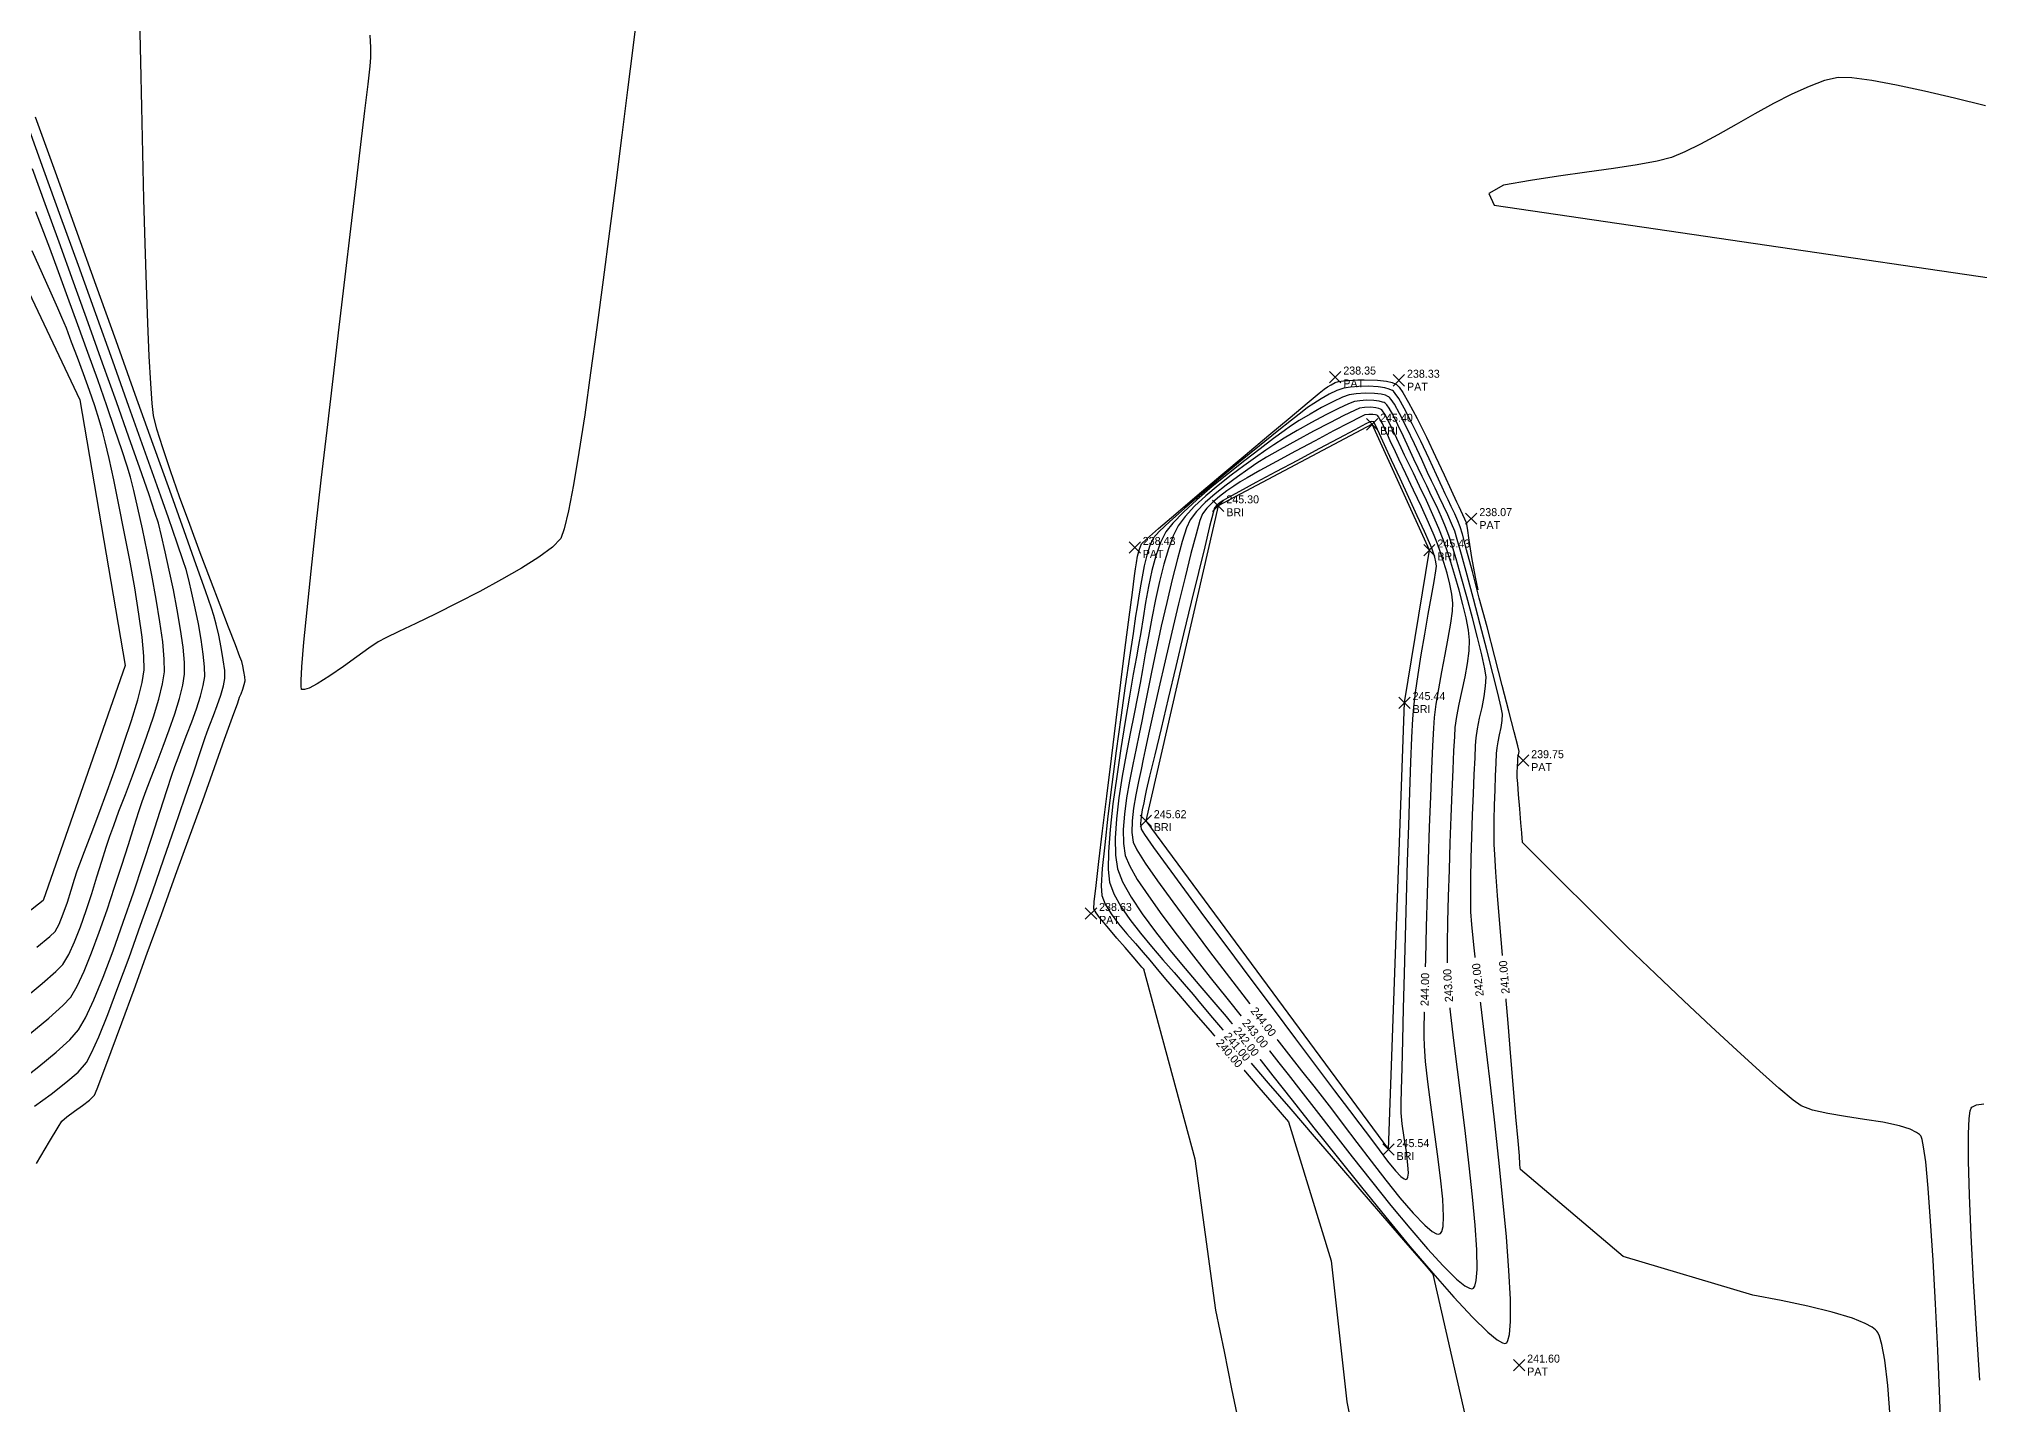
# Model space of a CAD drawing. Header units: metres. Extents: x 708931 to 723899, y 5405153 to 5413472.
# Drawn here: x 710080.5 to 710201.7, y 5412059.5 to 5412144.8 of the extents above; entities that cross this region are included whole.
import ezdxf

# ---------------------------------------------------------------- set-up
doc = ezdxf.new("R2010")
doc.units = ezdxf.units.M
doc.header["$LTSCALE"] = 12.7
doc.header["$MEASUREMENT"] = 0
for name, color, linetype in [('CONT-MJR1', 252, 'Continuous'), ('CONT-MNR1', 251, 'Continuous'), ('contornos2', 7, 'Continuous'), ('V-NODE', 1, 'Continuous'), ('V-NODE-TEXT', 11, 'Continuous')]:
    doc.layers.add(name, color=color, linetype=linetype)

# ---------------------------------------------------------------- blocks, each defined once
blk = doc.blocks.new('*U9', base_point=(710165.83, 5412103.34, 245.44))
at = {"layer": 'V-NODE', "lineweight": -2}
for p, q in [((710165.48, 5412102.98, 245.44), (710166.19, 5412103.69, 245.44)), ((710165.48, 5412103.69, 245.44), (710166.19, 5412102.98, 245.44))]:
    blk.add_line(p, q, dxfattribs=at)
at = {"layer": 'V-NODE-TEXT', "linetype": 'ByBlock', "char_height": 0.5}
for s, insert, attachment_point in [('245.44', (710166.34, 5412103.49, 245.44), 7), ('BRI', (710166.34, 5412103.19, 245.44), 1)]:
    blk.add_mtext(s, dxfattribs=dict(at, insert=insert, attachment_point=attachment_point))
blk = doc.blocks.new('*U10', base_point=(710167.39, 5412112.88, 245.43))
at = {"layer": 'V-NODE', "lineweight": -2}
for p, q in [((710167.04, 5412112.52, 245.43), (710167.74, 5412113.23, 245.43)), ((710167.04, 5412113.23, 245.43), (710167.74, 5412112.52, 245.43))]:
    blk.add_line(p, q, dxfattribs=at)
at = {"layer": 'V-NODE-TEXT', "linetype": 'ByBlock', "char_height": 0.5}
for s, insert, attachment_point in [('245.43', (710167.89, 5412113.03, 245.43), 7), ('BRI', (710167.89, 5412112.73, 245.43), 1)]:
    blk.add_mtext(s, dxfattribs=dict(at, insert=insert, attachment_point=attachment_point))
blk = doc.blocks.new('*U11', base_point=(710163.81, 5412120.74, 245.4))
at = {"layer": 'V-NODE', "lineweight": -2}
for p, q in [((710163.46, 5412120.38, 245.4), (710164.16, 5412121.09, 245.4)), ((710163.46, 5412121.09, 245.4), (710164.16, 5412120.38, 245.4))]:
    blk.add_line(p, q, dxfattribs=at)
at = {"layer": 'V-NODE-TEXT', "linetype": 'ByBlock', "char_height": 0.5}
for s, insert, attachment_point in [('245.40', (710164.31, 5412120.89, 245.4), 7), ('BRI', (710164.31, 5412120.59, 245.4), 1)]:
    blk.add_mtext(s, dxfattribs=dict(at, insert=insert, attachment_point=attachment_point))
blk = doc.blocks.new('*U12', base_point=(710154.19, 5412115.64, 245.3))
at = {"layer": 'V-NODE', "lineweight": -2}
for p, q in [((710153.84, 5412115.28, 245.3), (710154.55, 5412115.99, 245.3)), ((710153.84, 5412115.99, 245.3), (710154.55, 5412115.28, 245.3))]:
    blk.add_line(p, q, dxfattribs=at)
at = {"layer": 'V-NODE-TEXT', "linetype": 'ByBlock', "char_height": 0.5}
for s, insert, attachment_point in [('245.30', (710154.7, 5412115.79, 245.3), 7), ('BRI', (710154.7, 5412115.49, 245.3), 1)]:
    blk.add_mtext(s, dxfattribs=dict(at, insert=insert, attachment_point=attachment_point))
blk = doc.blocks.new('*U13', base_point=(710149.67, 5412095.96, 245.62))
at = {"layer": 'V-NODE', "lineweight": -2}
for p, q in [((710149.32, 5412095.6, 245.62), (710150.02, 5412096.31, 245.62)), ((710149.32, 5412096.31, 245.62), (710150.02, 5412095.6, 245.62))]:
    blk.add_line(p, q, dxfattribs=at)
at = {"layer": 'V-NODE-TEXT', "linetype": 'ByBlock', "char_height": 0.5}
for s, insert, attachment_point in [('245.62', (710150.17, 5412096.11, 245.62), 7), ('BRI', (710150.17, 5412095.81, 245.62), 1)]:
    blk.add_mtext(s, dxfattribs=dict(at, insert=insert, attachment_point=attachment_point))
blk = doc.blocks.new('*U14', base_point=(710164.84, 5412075.4, 245.54))
at = {"layer": 'V-NODE', "lineweight": -2}
for p, q in [((710164.48, 5412075.05, 245.54), (710165.19, 5412075.76, 245.54)), ((710164.48, 5412075.76, 245.54), (710165.19, 5412075.05, 245.54))]:
    blk.add_line(p, q, dxfattribs=at)
at = {"layer": 'V-NODE-TEXT', "linetype": 'ByBlock', "char_height": 0.5}
for s, insert, attachment_point in [('245.54', (710165.34, 5412075.55, 245.54), 7), ('BRI', (710165.34, 5412075.25, 245.54), 1)]:
    blk.add_mtext(s, dxfattribs=dict(at, insert=insert, attachment_point=attachment_point))
blk = doc.blocks.new('*U15', base_point=(710173.25, 5412099.71, 239.75))
at = {"layer": 'V-NODE', "lineweight": -2}
for p, q in [((710172.89, 5412099.36, 239.75), (710173.6, 5412100.07, 239.75)), ((710172.89, 5412100.07, 239.75), (710173.6, 5412099.36, 239.75))]:
    blk.add_line(p, q, dxfattribs=at)
at = {"layer": 'V-NODE-TEXT', "linetype": 'ByBlock', "char_height": 0.5}
for s, insert, attachment_point in [('239.75', (710173.75, 5412099.86, 239.75), 7), ('PAT', (710173.75, 5412099.56, 239.75), 1)]:
    blk.add_mtext(s, dxfattribs=dict(at, insert=insert, attachment_point=attachment_point))
blk = doc.blocks.new('*U16', base_point=(710173, 5412061.93, 241.6))
at = {"layer": 'V-NODE', "lineweight": -2}
for p, q in [((710172.65, 5412061.57, 241.6), (710173.35, 5412062.28, 241.6)), ((710172.65, 5412062.28, 241.6), (710173.35, 5412061.57, 241.6))]:
    blk.add_line(p, q, dxfattribs=at)
at = {"layer": 'V-NODE-TEXT', "linetype": 'ByBlock', "char_height": 0.5}
for s, insert, attachment_point in [('241.60', (710173.5, 5412062.08, 241.6), 7), ('PAT', (710173.5, 5412061.78, 241.6), 1)]:
    blk.add_mtext(s, dxfattribs=dict(at, insert=insert, attachment_point=attachment_point))
blk = doc.blocks.new('*U17', base_point=(710146.25, 5412090.16, 238.63))
at = {"layer": 'V-NODE', "lineweight": -2}
for p, q in [((710145.89, 5412089.8, 238.63), (710146.6, 5412090.51, 238.63)), ((710145.89, 5412090.51, 238.63), (710146.6, 5412089.8, 238.63))]:
    blk.add_line(p, q, dxfattribs=at)
at = {"layer": 'V-NODE-TEXT', "linetype": 'ByBlock', "char_height": 0.5}
for s, insert, attachment_point in [('238.63', (710146.75, 5412090.31, 238.63), 7), ('PAT', (710146.75, 5412090.01, 238.63), 1)]:
    blk.add_mtext(s, dxfattribs=dict(at, insert=insert, attachment_point=attachment_point))
blk = doc.blocks.new('*U18', base_point=(710148.97, 5412113.04, 238.43))
at = {"layer": 'V-NODE', "lineweight": -2}
for p, q in [((710148.62, 5412112.69, 238.43), (710149.33, 5412113.4, 238.43)), ((710148.62, 5412113.4, 238.43), (710149.33, 5412112.69, 238.43))]:
    blk.add_line(p, q, dxfattribs=at)
at = {"layer": 'V-NODE-TEXT', "linetype": 'ByBlock', "char_height": 0.5}
for s, insert, attachment_point in [('238.43', (710149.48, 5412113.19, 238.43), 7), ('PAT', (710149.48, 5412112.89, 238.43), 1)]:
    blk.add_mtext(s, dxfattribs=dict(at, insert=insert, attachment_point=attachment_point))
blk = doc.blocks.new('*U19', base_point=(710161.51, 5412123.69, 238.35))
at = {"layer": 'V-NODE', "lineweight": -2}
for p, q in [((710161.15, 5412123.33, 238.35), (710161.86, 5412124.04, 238.35)), ((710161.15, 5412124.04, 238.35), (710161.86, 5412123.33, 238.35))]:
    blk.add_line(p, q, dxfattribs=at)
at = {"layer": 'V-NODE-TEXT', "linetype": 'ByBlock', "char_height": 0.5}
for s, insert, attachment_point in [('238.35', (710162.01, 5412123.84, 238.35), 7), ('PAT', (710162.01, 5412123.54, 238.35), 1)]:
    blk.add_mtext(s, dxfattribs=dict(at, insert=insert, attachment_point=attachment_point))
blk = doc.blocks.new('*U20', base_point=(710165.49, 5412123.49, 238.33))
at = {"layer": 'V-NODE', "lineweight": -2}
for p, q in [((710165.13, 5412123.13, 238.33), (710165.84, 5412123.84, 238.33)), ((710165.13, 5412123.84, 238.33), (710165.84, 5412123.13, 238.33))]:
    blk.add_line(p, q, dxfattribs=at)
at = {"layer": 'V-NODE-TEXT', "linetype": 'ByBlock', "char_height": 0.5}
for s, insert, attachment_point in [('238.33', (710165.99, 5412123.64, 238.33), 7), ('PAT', (710165.99, 5412123.34, 238.33), 1)]:
    blk.add_mtext(s, dxfattribs=dict(at, insert=insert, attachment_point=attachment_point))
blk = doc.blocks.new('*U21', base_point=(710170.01, 5412114.84, 238.07))
at = {"layer": 'V-NODE', "lineweight": -2}
for p, q in [((710169.65, 5412114.49, 238.07), (710170.36, 5412115.19, 238.07)), ((710169.65, 5412115.19, 238.07), (710170.36, 5412114.49, 238.07))]:
    blk.add_line(p, q, dxfattribs=at)
at = {"layer": 'V-NODE-TEXT', "linetype": 'ByBlock', "char_height": 0.5}
for s, insert, attachment_point in [('238.07', (710170.51, 5412114.99, 238.07), 7), ('PAT', (710170.51, 5412114.69, 238.07), 1)]:
    blk.add_mtext(s, dxfattribs=dict(at, insert=insert, attachment_point=attachment_point))

msp = doc.modelspace()

# ---------------------------------------------------------------- linework, layer by layer
at = {"layer": 'CONT-MJR1', "elevation": 240, "flags": 128}
for points in [[(710080.24, 5412078.12), (710081.27, 5412078.87), (710082.19, 5412079.59), (710082.95, 5412080.25), (710083.48, 5412080.84), (710083.8, 5412081.44), (710084.25, 5412082.46), (710084.81, 5412083.85), (710085.44, 5412085.53), (710086.14, 5412087.41), (710086.86, 5412089.43), (710087.6, 5412091.51), (710088.32, 5412093.58), (710089, 5412095.56), (710089.62, 5412097.38), (710090.16, 5412098.96), (710090.59, 5412100.22), (710090.88, 5412101.1), (710091.02, 5412101.51), (710091.19, 5412101.96), (710091.41, 5412102.53), (710091.65, 5412103.17), (710091.88, 5412103.81), (710092.05, 5412104.38), (710092.13, 5412104.84), (710092.12, 5412105.34), (710092.03, 5412106.01), (710091.89, 5412106.78), (710091.74, 5412107.55), (710091.58, 5412108.25), (710091.44, 5412108.79), (710091.29, 5412109.25), (710090.91, 5412110.33), (710090.33, 5412111.96), (710089.58, 5412114.08), (710088.68, 5412116.6), (710087.65, 5412119.47), (710086.53, 5412122.6), (710085.33, 5412125.95), (710084.08, 5412129.42), (710082.81, 5412132.96), (710081.54, 5412136.49), (710080.3, 5412139.94)], [(710173.21, 5412094.6), (710173.21, 5412094.66), (710173.19, 5412094.84), (710173.16, 5412095.2), (710173.11, 5412095.82), (710173.04, 5412096.71), (710172.96, 5412097.59), (710172.91, 5412098.29), (710172.88, 5412098.66), (710172.88, 5412098.97), (710172.9, 5412099.35), (710172.91, 5412099.68), (710172.92, 5412099.87), (710172.96, 5412100.08), (710172.99, 5412100.29), (710172.91, 5412100.63), (710172.68, 5412101.51), (710172.35, 5412102.81), (710171.94, 5412104.41), (710171.47, 5412106.21), (710170.99, 5412108.07), (710170.51, 5412109.88), (710170.08, 5412111.54), (710169.71, 5412112.9), (710169.45, 5412113.87), (710169.32, 5412114.33), (710169.17, 5412114.71), (710168.98, 5412115.14), (710168.76, 5412115.59), (710168.56, 5412116.02), (710168.38, 5412116.39), (710168.18, 5412116.81), (710167.83, 5412117.58), (710167.38, 5412118.57), (710166.86, 5412119.68), (710166.32, 5412120.77), (710165.82, 5412121.75), (710165.47, 5412122.35), (710165.25, 5412122.67), (710165.14, 5412122.8), (710165.09, 5412122.84), (710165.03, 5412122.87), (710164.88, 5412122.94), (710164.61, 5412123.02), (710164.18, 5412123.08), (710163.59, 5412123.12), (710162.99, 5412123.1), (710162.45, 5412123.06), (710162.05, 5412123), (710161.61, 5412122.85), (710161.13, 5412122.62), (710160.63, 5412122.33), (710160.16, 5412122.04), (710159.77, 5412121.78), (710159.43, 5412121.52), (710158.77, 5412121), (710157.87, 5412120.28), (710156.78, 5412119.4), (710155.59, 5412118.43), (710154.36, 5412117.41), (710153.17, 5412116.41), (710152.08, 5412115.47), (710151.17, 5412114.66), (710150.51, 5412114.03), (710150.16, 5412113.64), (710149.93, 5412113.16), (710149.74, 5412112.56), (710149.57, 5412111.9), (710149.44, 5412111.2), (710149.32, 5412110.52), (710149.22, 5412109.87), (710149.13, 5412109.32), (710149.03, 5412108.74), (710148.87, 5412107.66), (710148.65, 5412106.18), (710148.39, 5412104.4), (710148.11, 5412102.41), (710147.82, 5412100.32), (710147.55, 5412098.23), (710147.3, 5412096.24), (710147.1, 5412094.46), (710146.95, 5412092.97), (710146.89, 5412091.88), (710146.92, 5412091.29), (710147.14, 5412090.74), (710147.51, 5412090.14), (710147.97, 5412089.52), (710148.49, 5412088.89), (710149.02, 5412088.29), (710149.51, 5412087.73), (710149.93, 5412087.24), (710150.29, 5412086.79), (710150.91, 5412086.06), (710151.71, 5412085.12), (710152.66, 5412084.02), (710153.69, 5412082.82), (710154.74, 5412081.59), (710155.77, 5412080.4), (710156.73, 5412079.29), (710157.55, 5412078.34), (710158.19, 5412077.6), (710158.59, 5412077.14)], [(710199.39, 5412056.73), (710199.28, 5412059.81), (710199.15, 5412062.85), (710199.01, 5412065.77), (710198.86, 5412068.49), (710198.71, 5412070.92), (710198.56, 5412073), (710198.4, 5412074.63), (710198.27, 5412075.57), (710198.18, 5412076.03), (710198.12, 5412076.21), (710198.09, 5412076.26), (710198.02, 5412076.34), (710197.83, 5412076.48), (710197.44, 5412076.67), (710196.76, 5412076.89), (710195.73, 5412077.11), (710194.58, 5412077.29), (710193.4, 5412077.47), (710192.28, 5412077.65), (710191.33, 5412077.86), (710190.63, 5412078.13), (710190.11, 5412078.5), (710189.22, 5412079.25), (710188.03, 5412080.3), (710186.6, 5412081.61), (710185, 5412083.09), (710183.28, 5412084.7), (710181.51, 5412086.38), (710179.76, 5412088.05), (710173.21, 5412094.6)], [(710158.59, 5412077.14), (710161.26, 5412068.44), (710162.23, 5412059.64), (710162.43, 5412058.59)]]:
    msp.add_lwpolyline(points, dxfattribs=at)
at = {"layer": 'CONT-MJR1', "linetype": 'Continuous', "lineweight": -3}
for points, elevation in [([(710169.98, 5412090.27), (710169.98, 5412090.44), (710169.97, 5412090.79), (710169.97, 5412091.4), (710169.98, 5412092.32), (710170.01, 5412093.59), (710170.04, 5412094.95), (710170.09, 5412096.32), (710170.14, 5412097.64), (710170.19, 5412098.85), (710170.24, 5412099.88), (710170.28, 5412100.67), (710170.32, 5412101.15), (710170.4, 5412101.71), (710170.53, 5412102.36), (710170.68, 5412103.04), (710170.81, 5412103.73), (710170.9, 5412104.37), (710170.93, 5412104.93), (710170.85, 5412105.46), (710170.66, 5412106.32), (710170.4, 5412107.41), (710170.08, 5412108.65), (710169.73, 5412109.95), (710169.38, 5412111.2), (710169.06, 5412112.32), (710168.8, 5412113.22), (710168.61, 5412113.79), (710168.4, 5412114.33), (710168.14, 5412114.94), (710167.85, 5412115.59), (710167.53, 5412116.25), (710167.23, 5412116.89), (710166.94, 5412117.48), (710166.69, 5412118), (710166.42, 5412118.56), (710166.11, 5412119.24), (710165.77, 5412119.98), (710165.42, 5412120.7), (710165.1, 5412121.34), (710164.87, 5412121.74), (710164.73, 5412121.95), (710164.65, 5412122.03), (710164.62, 5412122.06), (710164.57, 5412122.09), (710164.46, 5412122.13), (710164.25, 5412122.19), (710163.92, 5412122.23), (710163.47, 5412122.24), (710163.05, 5412122.21), (710162.7, 5412122.16), (710162.33, 5412122.02), (710161.71, 5412121.73), (710160.91, 5412121.32), (710160.02, 5412120.85), (710159.13, 5412120.35), (710158.31, 5412119.87), (710157.67, 5412119.46), (710157.17, 5412119.12), (710156.53, 5412118.67), (710155.79, 5412118.14), (710155, 5412117.55), (710154.2, 5412116.92), (710153.42, 5412116.27), (710152.72, 5412115.61), (710152.12, 5412114.98), (710151.69, 5412114.39), (710151.38, 5412113.77), (710151.08, 5412112.96), (710150.8, 5412111.99), (710150.53, 5412110.92), (710150.28, 5412109.78), (710150.05, 5412108.62), (710149.83, 5412107.47), (710149.64, 5412106.38), (710149.47, 5412105.4), (710149.32, 5412104.56), (710149.15, 5412103.7), (710148.94, 5412102.63), (710148.69, 5412101.42), (710148.44, 5412100.1), (710148.19, 5412098.74), (710147.99, 5412097.38), (710147.83, 5412096.07), (710147.75, 5412094.86), (710147.77, 5412093.81), (710147.9, 5412092.95), (710148.21, 5412092.13), (710148.75, 5412091.18), (710149.45, 5412090.13), (710150.28, 5412089.01), (710151.18, 5412087.87), (710152.12, 5412086.73), (710153.05, 5412085.63), (710153.92, 5412084.62), (710154.69, 5412083.72), (710155.3, 5412082.97), (710155.81, 5412082.33), (710156.59, 5412081.33), (710157.61, 5412080.02), (710158.81, 5412078.49), (710160.17, 5412076.77), (710161.62, 5412074.94), (710163.14, 5412073.05), (710164.67, 5412071.17), (710166.17, 5412069.35), (710167.61, 5412067.67), (710168.92, 5412066.17), (710170.08, 5412064.92), (710171.04, 5412063.99), (710171.63, 5412063.51), (710171.95, 5412063.32), (710172.11, 5412063.29), (710172.17, 5412063.3), (710172.22, 5412063.33), (710172.3, 5412063.47), (710172.4, 5412063.85), (710172.46, 5412064.65), (710172.45, 5412066.06), (710172.36, 5412067.85), (710172.2, 5412069.95), (710171.98, 5412072.27), (710171.73, 5412074.74), (710171.45, 5412077.27), (710171.16, 5412079.8), (710170.87, 5412082.23), (710170.6, 5412084.49), (710170.36, 5412086.51), (710170.17, 5412088.2), (710170.04, 5412089.48), (710169.98, 5412090.27)], 242), ([(710168.53, 5412086.08), (710168.53, 5412086.24), (710168.52, 5412086.61), (710168.52, 5412087.25), (710168.53, 5412088.24), (710168.55, 5412089.66), (710168.59, 5412091.23), (710168.64, 5412092.89), (710168.69, 5412094.57), (710168.75, 5412096.21), (710168.81, 5412097.76), (710168.87, 5412099.16), (710168.92, 5412100.33), (710168.97, 5412101.23), (710169.01, 5412101.78), (710169.11, 5412102.47), (710169.26, 5412103.25), (710169.44, 5412104.09), (710169.62, 5412104.95), (710169.77, 5412105.79), (710169.88, 5412106.57), (710169.89, 5412107.25), (710169.83, 5412107.87), (710169.68, 5412108.63), (710169.48, 5412109.48), (710169.24, 5412110.38), (710168.98, 5412111.28), (710168.72, 5412112.13), (710168.47, 5412112.9), (710168.25, 5412113.53), (710167.98, 5412114.23), (710167.61, 5412115.07), (710167.2, 5412115.97), (710166.78, 5412116.86), (710166.39, 5412117.68), (710166.06, 5412118.35), (710165.84, 5412118.81), (710165.62, 5412119.27), (710165.35, 5412119.85), (710165.07, 5412120.46), (710164.79, 5412121.02), (710164.6, 5412121.38), (710164.47, 5412121.57), (710164.41, 5412121.65), (710164.38, 5412121.67), (710164.34, 5412121.69), (710164.23, 5412121.73), (710164.04, 5412121.77), (710163.73, 5412121.8), (710163.34, 5412121.79), (710163.03, 5412121.74), (710162.7, 5412121.6), (710162.05, 5412121.29), (710161.16, 5412120.83), (710160.14, 5412120.3), (710159.08, 5412119.73), (710158.07, 5412119.17), (710157.22, 5412118.68), (710156.61, 5412118.3), (710156.04, 5412117.91), (710155.39, 5412117.45), (710154.7, 5412116.94), (710154.01, 5412116.4), (710153.38, 5412115.84), (710152.84, 5412115.29), (710152.45, 5412114.77), (710152.22, 5412114.26), (710151.95, 5412113.42), (710151.64, 5412112.32), (710151.32, 5412111.03), (710150.98, 5412109.6), (710150.64, 5412108.12), (710150.32, 5412106.65), (710150.03, 5412105.25), (710149.77, 5412104), (710149.56, 5412102.95), (710149.42, 5412102.19), (710149.26, 5412101.38), (710149.06, 5412100.47), (710148.85, 5412099.47), (710148.65, 5412098.44), (710148.46, 5412097.39), (710148.33, 5412096.37), (710148.25, 5412095.4), (710148.27, 5412094.53), (710148.39, 5412093.78), (710148.65, 5412093.15), (710149.14, 5412092.29), (710149.83, 5412091.26), (710150.67, 5412090.08), (710151.62, 5412088.81), (710152.64, 5412087.49), (710153.69, 5412086.16), (710154.73, 5412084.86), (710155.72, 5412083.63), (710156.62, 5412082.52), (710157.4, 5412081.58), (710157.99, 5412080.83), (710158.57, 5412080.1), (710159.36, 5412079.08), (710160.32, 5412077.84), (710161.4, 5412076.45), (710162.56, 5412074.95), (710163.77, 5412073.42), (710164.99, 5412071.91), (710166.17, 5412070.49), (710167.27, 5412069.2), (710168.26, 5412068.13), (710169.08, 5412067.31), (710169.6, 5412066.89), (710169.9, 5412066.73), (710170.04, 5412066.7), (710170.1, 5412066.71), (710170.15, 5412066.75), (710170.23, 5412066.87), (710170.32, 5412067.21), (710170.37, 5412067.91), (710170.35, 5412069.13), (710170.25, 5412070.67), (710170.09, 5412072.44), (710169.88, 5412074.38), (710169.64, 5412076.4), (710169.39, 5412078.43), (710169.14, 5412080.4), (710168.91, 5412082.22), (710168.72, 5412083.82), (710168.59, 5412085.14), (710168.53, 5412086.08)], 243), ([(710167.08, 5412081.88), (710167.08, 5412082.02), (710167.07, 5412082.34), (710167.07, 5412082.95), (710167.09, 5412083.98), (710167.11, 5412085.55), (710167.16, 5412087.35), (710167.21, 5412089.33), (710167.27, 5412091.41), (710167.33, 5412093.51), (710167.4, 5412095.55), (710167.47, 5412097.47), (710167.54, 5412099.2), (710167.61, 5412100.64), (710167.66, 5412101.74), (710167.71, 5412102.42), (710167.82, 5412103.24), (710167.97, 5412104.2), (710168.17, 5412105.26), (710168.37, 5412106.34), (710168.57, 5412107.37), (710168.73, 5412108.3), (710168.84, 5412109.05), (710168.86, 5412109.56), (710168.8, 5412110.12), (710168.67, 5412110.75), (710168.49, 5412111.43), (710168.29, 5412112.1), (710168.08, 5412112.72), (710167.9, 5412113.26), (710167.68, 5412113.79), (710167.33, 5412114.59), (710166.89, 5412115.57), (710166.4, 5412116.62), (710165.92, 5412117.65), (710165.49, 5412118.56), (710165.17, 5412119.25), (710164.99, 5412119.61), (710164.84, 5412119.95), (710164.65, 5412120.36), (710164.45, 5412120.78), (710164.3, 5412121.06), (710164.21, 5412121.2), (710164.16, 5412121.26), (710164.14, 5412121.28), (710164.11, 5412121.3), (710164.02, 5412121.33), (710163.86, 5412121.35), (710163.61, 5412121.35), (710163.35, 5412121.32), (710163.06, 5412121.18), (710162.37, 5412120.83), (710161.4, 5412120.32), (710160.25, 5412119.71), (710159.02, 5412119.06), (710157.84, 5412118.42), (710156.8, 5412117.85), (710156, 5412117.4), (710155.56, 5412117.14), (710155.18, 5412116.88), (710154.74, 5412116.57), (710154.28, 5412116.22), (710153.85, 5412115.86), (710153.48, 5412115.49), (710153.21, 5412115.14), (710153.05, 5412114.73), (710152.81, 5412113.87), (710152.49, 5412112.66), (710152.12, 5412111.18), (710151.72, 5412109.51), (710151.3, 5412107.74), (710150.88, 5412105.96), (710150.49, 5412104.25), (710150.14, 5412102.69), (710149.84, 5412101.37), (710149.63, 5412100.39), (710149.51, 5412099.81), (710149.38, 5412099.16), (710149.22, 5412098.4), (710149.05, 5412097.58), (710148.91, 5412096.75), (710148.81, 5412095.95), (710148.79, 5412095.22), (710148.88, 5412094.61), (710149.11, 5412094.13), (710149.64, 5412093.31), (710150.4, 5412092.2), (710151.36, 5412090.88), (710152.46, 5412089.39), (710153.66, 5412087.79), (710154.9, 5412086.15), (710156.15, 5412084.53), (710157.34, 5412082.97), (710158.44, 5412081.56), (710159.4, 5412080.33), (710160.16, 5412079.36), (710160.68, 5412078.7), (710161.27, 5412077.94), (710162.01, 5412076.97), (710162.85, 5412075.85), (710163.75, 5412074.67), (710164.66, 5412073.49), (710165.55, 5412072.39), (710166.38, 5412071.43), (710167.1, 5412070.68), (710167.56, 5412070.29), (710167.83, 5412070.14), (710167.97, 5412070.12), (710168.03, 5412070.13), (710168.08, 5412070.16), (710168.16, 5412070.28), (710168.24, 5412070.59), (710168.27, 5412071.23), (710168.22, 5412072.31), (710168.09, 5412073.63), (710167.9, 5412075.11), (710167.69, 5412076.66), (710167.48, 5412078.2), (710167.29, 5412079.64), (710167.15, 5412080.9), (710167.08, 5412081.88)], 244), ([(710165.63, 5412077.69), (710165.63, 5412077.74), (710165.63, 5412077.92), (710165.63, 5412078.33), (710165.65, 5412079.14), (710165.68, 5412080.52), (710165.72, 5412082.24), (710165.77, 5412084.23), (710165.83, 5412086.41), (710165.89, 5412088.72), (710165.96, 5412091.08), (710166.03, 5412093.42), (710166.1, 5412095.67), (710166.17, 5412097.76), (710166.24, 5412099.62), (710166.3, 5412101.16), (710166.36, 5412102.33), (710166.41, 5412103.06), (710166.52, 5412103.97), (710166.68, 5412105.09), (710166.88, 5412106.33), (710167.1, 5412107.61), (710167.32, 5412108.86), (710167.52, 5412109.99), (710167.68, 5412110.92), (710167.79, 5412111.58), (710167.83, 5412111.88), (710167.8, 5412112.14), (710167.72, 5412112.44), (710167.63, 5412112.74), (710167.54, 5412112.99), (710167.4, 5412113.32), (710167.08, 5412114.03), (710166.63, 5412115.02), (710166.11, 5412116.16), (710165.56, 5412117.36), (710165.03, 5412118.5), (710164.59, 5412119.46), (710164.28, 5412120.14), (710164.15, 5412120.41), (710164.07, 5412120.59), (710163.97, 5412120.79), (710163.91, 5412120.89), (710163.8, 5412120.91), (710163.68, 5412120.9), (710163.42, 5412120.77), (710162.73, 5412120.4), (710161.71, 5412119.86), (710160.48, 5412119.2), (710159.14, 5412118.48), (710157.79, 5412117.76), (710156.55, 5412117.09), (710155.52, 5412116.53), (710154.8, 5412116.15), (710154.51, 5412115.98), (710154.32, 5412115.85), (710154.11, 5412115.69), (710153.97, 5412115.52), (710153.88, 5412115.2), (710153.66, 5412114.35), (710153.35, 5412113.08), (710152.96, 5412111.47), (710152.51, 5412109.63), (710152.03, 5412107.64), (710151.54, 5412105.59), (710151.06, 5412103.59), (710150.62, 5412101.72), (710150.23, 5412100.07), (710149.91, 5412098.75), (710149.7, 5412097.84), (710149.61, 5412097.43), (710149.54, 5412097.07), (710149.45, 5412096.64), (710149.37, 5412096.2), (710149.33, 5412095.78), (710149.37, 5412095.44), (710149.59, 5412095.09), (710150.15, 5412094.29), (710151, 5412093.11), (710152.08, 5412091.63), (710153.34, 5412089.93), (710154.73, 5412088.07), (710156.17, 5412086.13), (710157.62, 5412084.19), (710159.03, 5412082.32), (710160.33, 5412080.58), (710161.47, 5412079.07), (710162.4, 5412077.85), (710163.05, 5412076.99), (710163.37, 5412076.56), (710163.77, 5412076.04), (710164.25, 5412075.38), (710164.77, 5412074.68), (710165.27, 5412074.07), (710165.61, 5412073.72), (710165.82, 5412073.57), (710165.92, 5412073.54), (710165.96, 5412073.55), (710166, 5412073.57), (710166.05, 5412073.67), (710166.08, 5412073.93), (710166.05, 5412074.44), (710165.95, 5412075.26), (710165.81, 5412076.16), (710165.69, 5412077.01), (710165.63, 5412077.69)], 245)]:
    msp.add_lwpolyline(points, close=True, dxfattribs=dict(at, elevation=elevation))
at = {"layer": 'CONT-MNR1', "flags": 128}
for points, elevation in [([(710080.35, 5412074.54), (710081.17, 5412075.91), (710081.71, 5412076.81), (710081.94, 5412077.17), (710082.26, 5412077.46), (710082.72, 5412077.8), (710083.22, 5412078.15), (710083.67, 5412078.49), (710083.97, 5412078.8), (710084.14, 5412079.19), (710084.5, 5412080.13), (710085.03, 5412081.54), (710085.69, 5412083.32), (710086.45, 5412085.4), (710087.28, 5412087.69), (710088.16, 5412090.1), (710089.05, 5412092.55), (710089.92, 5412094.96), (710090.74, 5412097.23), (710091.48, 5412099.29), (710092.11, 5412101.05), (710092.6, 5412102.43), (710092.93, 5412103.33), (710093.05, 5412103.68), (710093.14, 5412103.9), (710093.25, 5412104.19), (710093.34, 5412104.48), (710093.39, 5412104.7), (710093.38, 5412104.95), (710093.32, 5412105.29), (710093.25, 5412105.64), (710093.18, 5412105.91), (710093.07, 5412106.21), (710092.78, 5412106.95), (710092.36, 5412108.05), (710091.83, 5412109.43), (710091.23, 5412111.01), (710090.58, 5412112.71), (710089.93, 5412114.47), (710089.3, 5412116.2), (710088.73, 5412117.82), (710088.24, 5412119.26), (710087.88, 5412120.44), (710087.67, 5412121.29), (710087.58, 5412122.03), (710087.49, 5412123.29), (710087.4, 5412124.99), (710087.32, 5412127.06), (710087.23, 5412129.44), (710087.15, 5412132.04), (710087.07, 5412134.82), (710087, 5412137.68), (710086.93, 5412140.56), (710086.87, 5412143.4), (710086.82, 5412146.12)], 239), ([(710117.91, 5412146.63), (710117.61, 5412144.27), (710117.28, 5412141.64), (710116.93, 5412138.81), (710116.55, 5412135.84), (710116.16, 5412132.81), (710115.77, 5412129.77), (710115.37, 5412126.79), (710114.98, 5412123.96), (710114.61, 5412121.33), (710114.24, 5412118.97), (710113.91, 5412116.95), (710113.6, 5412115.33), (710113.33, 5412114.2), (710113.11, 5412113.6), (710112.59, 5412113.06), (710111.75, 5412112.44), (710110.67, 5412111.75), (710109.41, 5412111.03), (710108.05, 5412110.29), (710106.66, 5412109.58), (710105.3, 5412108.9), (710104.06, 5412108.29), (710103, 5412107.78), (710102.19, 5412107.38), (710101.71, 5412107.13), (710101.13, 5412106.75), (710100.38, 5412106.21), (710099.53, 5412105.6), (710098.68, 5412105.01), (710097.9, 5412104.51), (710097.39, 5412104.25), (710097.11, 5412104.16), (710096.97, 5412104.16), (710096.92, 5412104.17), (710096.91, 5412104.2), (710096.89, 5412104.33), (710096.89, 5412104.72), (710096.94, 5412105.57), (710097.07, 5412107.12), (710097.26, 5412109.14), (710097.52, 5412111.56), (710097.82, 5412114.28), (710098.15, 5412117.25), (710098.51, 5412120.37), (710098.89, 5412123.58), (710099.27, 5412126.8), (710099.64, 5412129.95), (710100, 5412132.95), (710100.33, 5412135.74), (710100.63, 5412138.22), (710100.88, 5412140.34), (710101.07, 5412142), (710101.2, 5412143.13), (710101.24, 5412143.66), (710101.24, 5412144.28), (710101.2, 5412145.06)], 237), ([(710079.25, 5412079.62), (710080.51, 5412080.6), (710081.59, 5412081.49), (710082.44, 5412082.27), (710082.99, 5412082.89), (710083.42, 5412083.64), (710083.94, 5412084.77), (710084.52, 5412086.19), (710085.14, 5412087.83), (710085.77, 5412089.61), (710086.41, 5412091.46), (710087.02, 5412093.28), (710087.59, 5412095), (710088.09, 5412096.55), (710088.51, 5412097.84), (710088.81, 5412098.8), (710088.99, 5412099.34), (710089.2, 5412099.89), (710089.46, 5412100.57), (710089.75, 5412101.34), (710090.06, 5412102.15), (710090.35, 5412102.96), (710090.6, 5412103.74), (710090.78, 5412104.42), (710090.87, 5412104.98), (710090.86, 5412105.58), (710090.78, 5412106.36), (710090.64, 5412107.28), (710090.47, 5412108.26), (710090.27, 5412109.25), (710090.06, 5412110.19), (710089.87, 5412111.02), (710089.71, 5412111.67), (710089.53, 5412112.21), (710089.15, 5412113.31), (710088.6, 5412114.89), (710087.89, 5412116.89), (710087.06, 5412119.23), (710086.13, 5412121.85), (710085.12, 5412124.68), (710084.06, 5412127.64), (710082.97, 5412130.66), (710081.88, 5412133.68), (710080.82, 5412136.62), (710079.81, 5412139.42)], 241), ([(710079.93, 5412082.63), (710081.12, 5412083.62), (710082, 5412084.4), (710082.5, 5412084.94), (710082.89, 5412085.61), (710083.33, 5412086.55), (710083.8, 5412087.7), (710084.28, 5412089), (710084.77, 5412090.39), (710085.24, 5412091.81), (710085.69, 5412093.19), (710086.1, 5412094.48), (710086.46, 5412095.61), (710086.75, 5412096.53), (710086.96, 5412097.17), (710087.21, 5412097.85), (710087.53, 5412098.67), (710087.89, 5412099.61), (710088.27, 5412100.62), (710088.65, 5412101.64), (710089, 5412102.65), (710089.29, 5412103.6), (710089.5, 5412104.43), (710089.61, 5412105.12), (710089.6, 5412105.85), (710089.51, 5412106.81), (710089.36, 5412107.92), (710089.15, 5412109.14), (710088.91, 5412110.39), (710088.65, 5412111.62), (710088.4, 5412112.77), (710088.17, 5412113.76), (710087.97, 5412114.55), (710087.76, 5412115.22), (710087.37, 5412116.4), (710086.81, 5412117.99), (710086.13, 5412119.94), (710085.35, 5412122.15), (710084.49, 5412124.55), (710083.59, 5412127.07), (710082.67, 5412129.62), (710081.77, 5412132.13), (710080.9, 5412134.52), (710080.1, 5412136.71)], 242), ([(710079.48, 5412084.77), (710080.71, 5412085.78), (710081.57, 5412086.54), (710082.01, 5412086.98), (710082.37, 5412087.59), (710082.73, 5412088.39), (710083.1, 5412089.32), (710083.46, 5412090.35), (710083.81, 5412091.41), (710084.13, 5412092.45), (710084.43, 5412093.44), (710084.7, 5412094.3), (710084.93, 5412095), (710085.18, 5412095.66), (710085.51, 5412096.55), (710085.92, 5412097.6), (710086.36, 5412098.77), (710086.81, 5412100.01), (710087.26, 5412101.25), (710087.66, 5412102.45), (710087.99, 5412103.55), (710088.23, 5412104.51), (710088.35, 5412105.26), (710088.34, 5412106.06), (710088.24, 5412107.13), (710088.07, 5412108.4), (710087.84, 5412109.81), (710087.57, 5412111.3), (710087.28, 5412112.78), (710086.98, 5412114.21), (710086.69, 5412115.5), (710086.44, 5412116.6), (710086.23, 5412117.43), (710086.02, 5412118.13), (710085.69, 5412119.14), (710085.26, 5412120.42), (710084.75, 5412121.89), (710084.18, 5412123.51), (710083.57, 5412125.22), (710082.94, 5412126.95), (710082.32, 5412128.66), (710081.73, 5412130.27), (710081.18, 5412131.74), (710080.7, 5412133), (710080.32, 5412134.01)], 243), ([(710080.38, 5412088.05), (710081.18, 5412088.72), (710081.52, 5412089.03), (710081.77, 5412089.5), (710082.03, 5412090.14), (710082.29, 5412090.87), (710082.52, 5412091.62), (710082.73, 5412092.3), (710082.9, 5412092.83), (710083.06, 5412093.26), (710083.36, 5412094.04), (710083.77, 5412095.11), (710084.25, 5412096.39), (710084.77, 5412097.81), (710085.31, 5412099.3), (710085.82, 5412100.8), (710086.29, 5412102.23), (710086.68, 5412103.52), (710086.95, 5412104.6), (710087.08, 5412105.4), (710087.07, 5412106.24), (710086.96, 5412107.43), (710086.75, 5412108.88), (710086.49, 5412110.51), (710086.18, 5412112.25), (710085.84, 5412114.01), (710085.5, 5412115.71), (710085.18, 5412117.27), (710084.89, 5412118.61), (710084.65, 5412119.65), (710084.49, 5412120.31), (710084.28, 5412121.02), (710084, 5412121.89), (710083.67, 5412122.86), (710083.3, 5412123.89), (710082.92, 5412124.92), (710082.55, 5412125.88), (710082.22, 5412126.74), (710081.94, 5412127.42), (710081.69, 5412128), (710081.28, 5412128.93), (710080.73, 5412130.15), (710080.08, 5412131.57)], 244), ([(710149.56, 5412086.66), (710149.53, 5412086.7), (710149.43, 5412086.81), (710149.22, 5412087.05), (710148.87, 5412087.46), (710148.37, 5412088.04), (710147.87, 5412088.62), (710147.46, 5412089.1), (710147.24, 5412089.37), (710147.03, 5412089.62), (710146.78, 5412089.9), (710146.56, 5412090.2), (710146.43, 5412090.46), (710146.45, 5412090.88), (710146.56, 5412091.9), (710146.73, 5412093.42), (710146.96, 5412095.32), (710147.23, 5412097.5), (710147.52, 5412099.84), (710147.82, 5412102.25), (710148.11, 5412104.59), (710148.39, 5412106.78), (710148.63, 5412108.69), (710148.83, 5412110.22), (710148.97, 5412111.26), (710149.03, 5412111.7), (710149.09, 5412112.07), (710149.16, 5412112.5), (710149.27, 5412112.93), (710149.4, 5412113.26), (710149.71, 5412113.56), (710150.46, 5412114.22), (710151.54, 5412115.15), (710152.87, 5412116.28), (710154.35, 5412117.53), (710155.87, 5412118.81), (710157.35, 5412120.05), (710158.68, 5412121.16), (710159.76, 5412122.06), (710160.51, 5412122.68), (710160.82, 5412122.93), (710161.02, 5412123.07), (710161.26, 5412123.21), (710161.5, 5412123.34), (710161.72, 5412123.42), (710162.03, 5412123.45), (710162.61, 5412123.49), (710163.36, 5412123.51), (710164.14, 5412123.49), (710164.71, 5412123.43), (710165.06, 5412123.34), (710165.25, 5412123.27), (710165.33, 5412123.23), (710165.38, 5412123.19), (710165.5, 5412123.05), (710165.72, 5412122.73), (710166.09, 5412122.11), (710166.62, 5412121.1), (710167.2, 5412119.94), (710167.78, 5412118.73), (710168.31, 5412117.58), (710168.76, 5412116.61), (710169.08, 5412115.9), (710169.22, 5412115.59), (710169.33, 5412115.36), (710169.46, 5412115.09), (710169.58, 5412114.83), (710169.68, 5412114.59), (710169.74, 5412114.25), (710169.86, 5412113.49), (710170.03, 5412112.42), (710170.25, 5412111.18), (710170.41, 5412110.39)], 239), ([(710173.08, 5412074.15), (710173.07, 5412074.25), (710173.05, 5412074.5), (710173.01, 5412075.01), (710172.93, 5412075.95), (710172.8, 5412077.44), (710172.65, 5412079.22), (710172.48, 5412081.2), (710172.31, 5412083.31), (710172.13, 5412085.45), (710171.95, 5412087.55), (710171.79, 5412089.52), (710171.65, 5412091.28), (710171.54, 5412092.75), (710171.47, 5412093.84), (710171.43, 5412094.47), (710171.43, 5412095.17), (710171.44, 5412096.01), (710171.46, 5412096.94), (710171.49, 5412097.88), (710171.53, 5412098.77), (710171.56, 5412099.55), (710171.59, 5412100.15), (710171.62, 5412100.51), (710171.68, 5412100.89), (710171.77, 5412101.33), (710171.87, 5412101.79), (710171.94, 5412102.23), (710171.96, 5412102.61), (710171.88, 5412103.04), (710171.67, 5412103.93), (710171.36, 5412105.16), (710170.98, 5412106.63), (710170.57, 5412108.22), (710170.14, 5412109.82), (710169.74, 5412111.31), (710169.39, 5412112.59), (710169.12, 5412113.54), (710168.97, 5412114.06), (710168.78, 5412114.53), (710168.55, 5412115.07), (710168.28, 5412115.64), (710168.01, 5412116.21), (710167.75, 5412116.74), (710167.53, 5412117.2), (710167.28, 5412117.73), (710166.91, 5412118.54), (710166.46, 5412119.51), (710165.98, 5412120.51), (710165.52, 5412121.42), (710165.2, 5412121.99), (710165, 5412122.29), (710164.9, 5412122.41), (710164.85, 5412122.45), (710164.79, 5412122.48), (710164.64, 5412122.55), (710164.38, 5412122.62), (710163.95, 5412122.67), (710163.38, 5412122.68), (710162.82, 5412122.65), (710162.37, 5412122.58), (710161.95, 5412122.43), (710161.35, 5412122.14), (710160.65, 5412121.78), (710159.93, 5412121.37), (710159.26, 5412120.97), (710158.72, 5412120.62), (710158.31, 5412120.32), (710157.65, 5412119.84), (710156.82, 5412119.21), (710155.86, 5412118.48), (710154.84, 5412117.67), (710153.82, 5412116.84), (710152.86, 5412116.01), (710152.02, 5412115.24), (710151.35, 5412114.56), (710150.92, 5412114.01), (710150.59, 5412113.34), (710150.3, 5412112.51), (710150.05, 5412111.59), (710149.84, 5412110.6), (710149.66, 5412109.6), (710149.5, 5412108.63), (710149.35, 5412107.73), (710149.22, 5412106.94), (710149.09, 5412106.21), (710148.89, 5412105.12), (710148.65, 5412103.75), (710148.38, 5412102.17), (710148.11, 5412100.47), (710147.85, 5412098.73), (710147.62, 5412097.02), (710147.44, 5412095.42), (710147.33, 5412094.02), (710147.32, 5412092.9), (710147.41, 5412092.12), (710147.68, 5412091.39), (710148.12, 5412090.6), (710148.68, 5412089.78), (710149.33, 5412088.93), (710150.03, 5412088.09), (710150.74, 5412087.27), (710151.44, 5412086.48), (710152.07, 5412085.75), (710152.62, 5412085.1), (710153.08, 5412084.53), (710153.84, 5412083.64), (710154.83, 5412082.47), (710156, 5412081.1), (710157.32, 5412079.56), (710158.73, 5412077.92), (710160.19, 5412076.23), (710161.64, 5412074.54), (710163.04, 5412072.91), (710164.34, 5412071.4), (710165.5, 5412070.06), (710166.46, 5412068.95), (710167.18, 5412068.12), (710167.61, 5412067.62)], 241), ([(710149.53, 5412086.7), (710152.74, 5412074.82), (710154.03, 5412065.37), (710154.56, 5412062.78), (710155.03, 5412060.45), (710155.44, 5412058.46)], 239), ([(710201.78, 5412061), (710201.57, 5412064.17), (710201.39, 5412067.2), (710201.24, 5412070.03), (710201.13, 5412072.55), (710201.07, 5412074.7), (710201.07, 5412076.39), (710201.12, 5412077.35), (710201.18, 5412077.82), (710201.25, 5412078), (710201.28, 5412078.05), (710201.36, 5412078.1), (710201.58, 5412078.19), (710202.04, 5412078.26)], 239), ([(710196.19, 5412058.71), (710196.04, 5412060.65), (710195.85, 5412062.24), (710195.67, 5412063.21), (710195.52, 5412063.73), (710195.41, 5412063.97), (710195.35, 5412064.05), (710195.27, 5412064.13), (710195.06, 5412064.3), (710194.62, 5412064.54), (710193.83, 5412064.86), (710192.55, 5412065.24), (710191.04, 5412065.61), (710189.36, 5412065.96), (710187.6, 5412066.3), (710179.49, 5412068.72), (710173.08, 5412074.15)], 241), ([(710167.61, 5412067.62), (710169.61, 5412058.84)], 241)]:
    msp.add_lwpolyline(points, dxfattribs=dict(at, elevation=elevation))
at = {"layer": 'CONT-MNR1', "linetype": 'Continuous', "lineweight": -3, "elevation": 237}
for points in [[(710202.13, 5412140.64), (710200.21, 5412141.12), (710198.33, 5412141.57), (710196.57, 5412141.94), (710195.03, 5412142.23), (710193.78, 5412142.39), (710192.93, 5412142.41), (710192.08, 5412142.22), (710191.11, 5412141.86), (710190.03, 5412141.37), (710188.89, 5412140.78), (710187.72, 5412140.14), (710186.55, 5412139.47), (710185.41, 5412138.83), (710184.33, 5412138.25), (710183.36, 5412137.76), (710182.52, 5412137.42), (710181.62, 5412137.18), (710180.38, 5412136.95), (710178.89, 5412136.73), (710177.22, 5412136.49), (710175.46, 5412136.25), (710173.7, 5412135.98), (710172.03, 5412135.69), (710171.1, 5412135.17), (710171.44, 5412134.44)], [(710171.44, 5412134.44), (710220.28, 5412127.27)]]:
    msp.add_lwpolyline(points, dxfattribs=at)
at = {"layer": 'contornos2', "color": 30}
msp.add_lwpolyline([(710074.21, 5412140.92), (710083.06, 5412122.27), (710085.89, 5412105.66), (710080.78, 5412090.98), (710044.67, 5412062.56)], dxfattribs=at)

# ---------------------------------------------------------------- block references
at = {"layer": 'V-NODE'}
for name, p in [('*U19', (710161.51, 5412123.69, 238.35)), ('*U20', (710165.49, 5412123.49, 238.33)), ('*U11', (710163.81, 5412120.74, 245.4)), ('*U12', (710154.19, 5412115.64, 245.3)), ('*U21', (710170.01, 5412114.84, 238.07)), ('*U18', (710148.97, 5412113.04, 238.43)), ('*U10', (710167.39, 5412112.88, 245.43)), ('*U9', (710165.83, 5412103.34, 245.44)), ('*U15', (710173.25, 5412099.71, 239.75)), ('*U13', (710149.67, 5412095.96, 245.62)), ('*U17', (710146.25, 5412090.16, 238.63)), ('*U14', (710164.84, 5412075.4, 245.54)), ('*U16', (710173, 5412061.93, 241.6))]:
    msp.add_blockref(name, p, dxfattribs=at)

# ---------------------------------------------------------------- next in the draw order: texts
at = {"layer": 'CONT-MJR1', "linetype": 'Continuous', "lineweight": -3, "char_height": 0.508, "width": 2.541, "attachment_point": 5, "bg_fill": 3, "box_fill_scale": 1.25, "bg_fill_color": 256, "bg_fill_true_color": 13158600, "bg_fill_transparency": 0}
for s, insert, rotation in [('243.00', (710168.56, 5412085.66, 243), 93.6618), ('242.00', (710170.42, 5412086.01, 242), 96.7463)]:
    msp.add_mtext(s, dxfattribs=dict(at, insert=insert, rotation=rotation))
at = {"layer": 'CONT-MJR1', "insert": (710154.89, 5412081.42, 240), "char_height": 0.508, "width": 2.541, "attachment_point": 5, "rotation": 310.7542, "bg_fill": 3, "box_fill_scale": 1.25, "bg_fill_color": 256, "bg_fill_true_color": 13158600, "bg_fill_transparency": 0}
msp.add_mtext('240.00', dxfattribs=at)
at = {"layer": 'CONT-MNR1', "insert": (710172.07, 5412086.18, 241), "char_height": 0.508, "width": 2.4432, "attachment_point": 5, "rotation": 94.7216, "bg_fill": 3, "box_fill_scale": 1.25, "bg_fill_color": 256, "bg_fill_true_color": 13158600, "bg_fill_transparency": 0}
msp.add_mtext('241.00', dxfattribs=at)

# ---------------------------------------------------------------- next in the draw order: texts
at = {"layer": 'CONT-MJR1', "linetype": 'Continuous', "lineweight": -3, "insert": (710167.11, 5412085.41, 244), "char_height": 0.508, "width": 2.541, "attachment_point": 5, "rotation": 88.9664, "bg_fill": 3, "box_fill_scale": 1.25, "bg_fill_color": 256, "bg_fill_true_color": 13158600, "bg_fill_transparency": 0}
msp.add_mtext('244.00', dxfattribs=at)
at = {"layer": 'CONT-MNR1', "insert": (710155.38, 5412081.83, 241), "char_height": 0.508, "width": 2.4432, "attachment_point": 5, "rotation": 310.5031, "bg_fill": 3, "box_fill_scale": 1.25, "bg_fill_color": 256, "bg_fill_true_color": 13158600, "bg_fill_transparency": 0}
msp.add_mtext('241.00', dxfattribs=at)

# ---------------------------------------------------------------- next in the draw order: texts
at = {"layer": 'CONT-MJR1', "linetype": 'Continuous', "lineweight": -3, "insert": (710155.95, 5412082.15, 242), "char_height": 0.508, "width": 2.541, "attachment_point": 5, "rotation": 307.9887, "bg_fill": 3, "box_fill_scale": 1.25, "bg_fill_color": 256, "bg_fill_true_color": 13158600, "bg_fill_transparency": 0}
msp.add_mtext('242.00', dxfattribs=at)

# ---------------------------------------------------------------- next in the draw order: texts
at = {"layer": 'CONT-MJR1', "linetype": 'Continuous', "lineweight": -3, "insert": (710156.51, 5412082.66, 243), "char_height": 0.508, "width": 2.541, "attachment_point": 5, "rotation": 309.1393, "bg_fill": 3, "box_fill_scale": 1.25, "bg_fill_color": 256, "bg_fill_true_color": 13158600, "bg_fill_transparency": 0}
msp.add_mtext('243.00', dxfattribs=at)

# ---------------------------------------------------------------- next in the draw order: texts
at = {"layer": 'CONT-MJR1', "linetype": 'Continuous', "lineweight": -3, "insert": (710157.02, 5412083.39, 244), "char_height": 0.508, "width": 2.541, "attachment_point": 5, "rotation": 307.6395, "bg_fill": 3, "box_fill_scale": 1.25, "bg_fill_color": 256, "bg_fill_true_color": 13158600, "bg_fill_transparency": 0}
msp.add_mtext('244.00', dxfattribs=at)

# ---------------------------------------------------------------- next in the draw order: linework, layer by layer
at = {"layer": 'contornos2', "color": 30, "elevation": 245.62}
msp.add_lwpolyline([(710149.67, 5412095.96), (710164.84, 5412075.4), (710165.83, 5412103.34), (710167.39, 5412112.88), (710163.81, 5412120.74), (710154.19, 5412115.64), (710149.67, 5412095.96)], dxfattribs=at)

doc.saveas('drawing.dxf')
